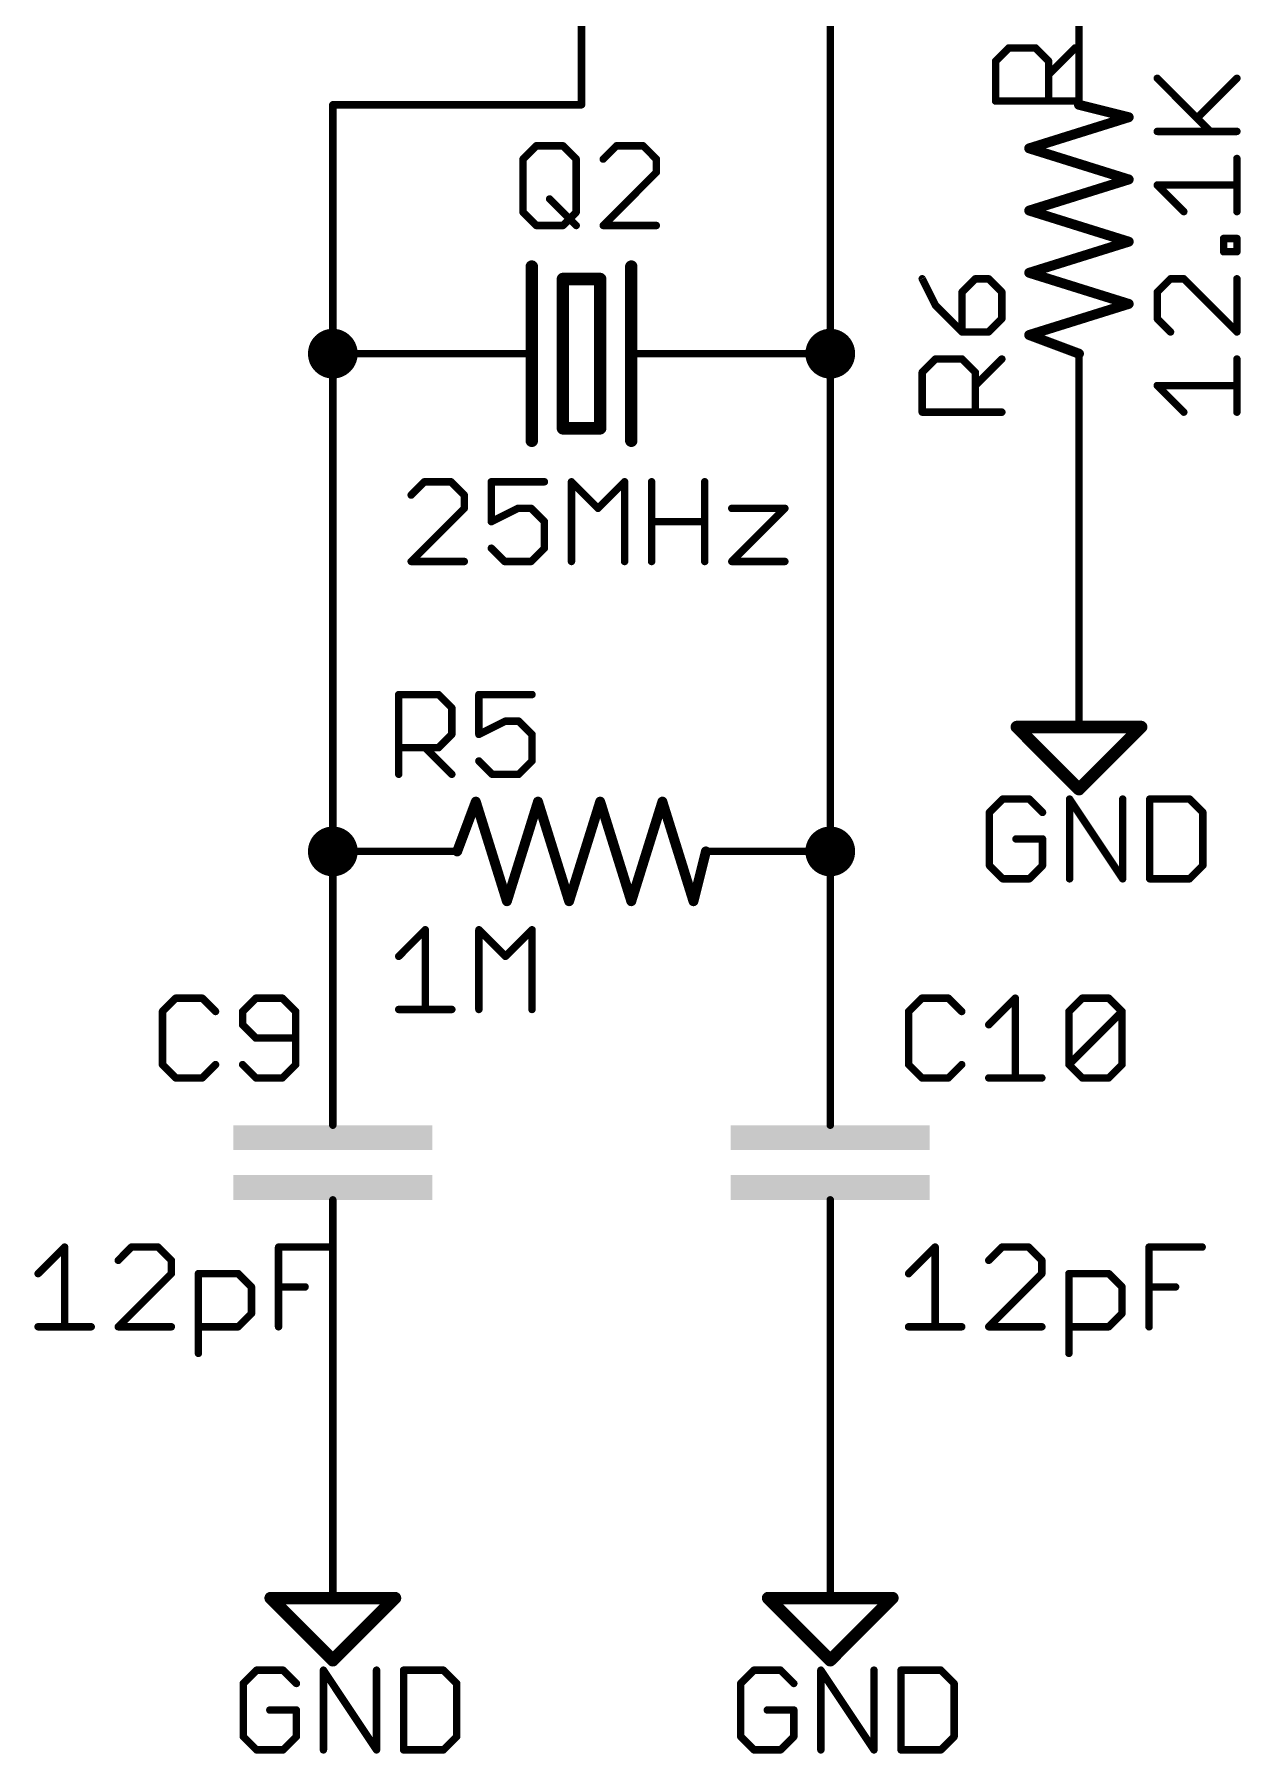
# Model space of a CAD drawing. Extents: x 0 to 388, y 0 to 261.
# Drawn here: x 100.58 to 125.22, y 131.44 to 166.54 of the extents above; entities that cross this region are included whole.
import ezdxf

# ---------------------------------------------------------------- set-up
doc = ezdxf.new("R2010")
doc.units = 0
for name, color, linetype in [('91', 94, 'CONTINUOUS'), ('94', 14, 'CONTINUOUS'), ('95', 251, 'CONTINUOUS'), ('96', 251, 'CONTINUOUS')]:
    doc.layers.add(name, color=color, linetype=linetype)

# ---------------------------------------------------------------- blocks, each defined once
blk = doc.blocks.new('RECT')
blk.add_solid([(-0.5, -0.5), (0.5, -0.5), (-0.5, 0.5), (0.5, 0.5)])

msp = doc.modelspace()

# ---------------------------------------------------------------- linework, layer by layer
at = {"layer": '91', "const_width": 0.1524}
for points in [[(111.76, 175.26), (111.76, 165.1)], [(116.84, 175.26), (116.84, 160.02)], [(111.76, 165.1), (106.68, 165.1)], [(106.68, 165.1), (106.68, 160.02)], [(106.68, 160.02), (109.22, 160.02)], [(106.68, 160.02), (106.68, 149.86)], [(116.84, 160.02), (114.3, 160.02)], [(116.84, 160.02), (116.84, 149.86)], [(121.92, 154.94), (121.92, 157.48)], [(106.68, 149.86), (106.68, 147.32)], [(116.84, 149.86), (116.84, 147.32)], [(106.68, 137.16), (106.68, 139.7)], [(116.84, 137.16), (116.84, 139.7)]]:
    msp.add_lwpolyline(points, dxfattribs=at)
at = {"layer": '91'}
for points, const_width in [([(106.68, 165.1381, 1), (106.68, 165.0619)], 0.0762), ([(106.7181, 165.1, 1), (106.6419, 165.1)], 0.0762), ([(111.7219, 165.1, 1), (111.7981, 165.1)], 0.0762), ([(111.76, 165.0619, 1), (111.76, 165.1381)], 0.0762), ([(106.68, 159.766, 1), (106.68, 160.274, 1), (106.68, 159.766)], 0.508), ([(116.84, 159.766, 1), (116.84, 160.274, 1), (116.84, 159.766)], 0.508), ([(106.68, 160.0581, 1), (106.68, 159.9819)], 0.0762), ([(106.7181, 160.02, 1), (106.6419, 160.02)], 0.0762), ([(106.6419, 160.02, 1), (106.7181, 160.02)], 0.0762), ([(109.22, 159.9819, 1), (109.22, 160.0581)], 0.0762), ([(114.3, 160.0581, 1), (114.3, 159.9819)], 0.0762), ([(116.8781, 160.02, 1), (116.8019, 160.02)], 0.0762), ([(116.8019, 160.02, 1), (116.8781, 160.02)], 0.0762), ([(116.84, 159.9819, 1), (116.84, 160.0581)], 0.0762), ([(121.9581, 157.48, 1), (121.8819, 157.48)], 0.0762), ([(121.8819, 154.94, 1), (121.9581, 154.94)], 0.0762), ([(106.68, 149.606, 1), (106.68, 150.114, 1), (106.68, 149.606)], 0.508), ([(116.84, 149.606, 1), (116.84, 150.114, 1), (116.84, 149.606)], 0.508), ([(106.7181, 149.86, 1), (106.6419, 149.86)], 0.0762), ([(106.6419, 149.86, 1), (106.7181, 149.86)], 0.0762), ([(116.8781, 149.86, 1), (116.8019, 149.86)], 0.0762), ([(116.8019, 149.86, 1), (116.8781, 149.86)], 0.0762), ([(106.6419, 147.32, 1), (106.7181, 147.32)], 0.0762), ([(116.8019, 147.32, 1), (116.8781, 147.32)], 0.0762), ([(106.7181, 139.7, 1), (106.6419, 139.7)], 0.0762), ([(116.8781, 139.7, 1), (116.8019, 139.7)], 0.0762), ([(106.6419, 137.16, 1), (106.7181, 137.16)], 0.0762), ([(116.8019, 137.16, 1), (116.8781, 137.16)], 0.0762)]:
    msp.add_lwpolyline(points, format="xyb", dxfattribs=dict(at, const_width=const_width))
at = {"layer": '94'}
for points, const_width in [([(121.92, 167.64), (121.92, 165.1)], 0.1524), ([(120.904, 164.211), (122.936, 164.846)], 0.2032), ([(122.936, 164.846), (121.92, 165.1)], 0.2032), ([(122.936, 163.576), (120.904, 164.211)], 0.2032), ([(120.904, 162.941), (122.936, 163.576)], 0.2032), ([(122.936, 162.306), (120.904, 162.941)], 0.2032), ([(120.904, 161.671), (122.936, 162.306)], 0.2032), ([(110.744, 161.798), (110.744, 158.242)], 0.254), ([(112.776, 161.798), (112.776, 158.242)], 0.254), ([(111.379, 161.544), (111.379, 158.496)], 0.254), ([(112.141, 161.544), (111.379, 161.544)], 0.254), ([(112.141, 158.496), (112.141, 161.544)], 0.254), ([(122.936, 161.036), (120.904, 161.671)], 0.2032), ([(120.904, 160.401), (122.936, 161.036)], 0.2032), ([(121.92, 160.02), (120.904, 160.401)], 0.2032), ([(109.22, 160.02), (110.744, 160.02)], 0.1524), ([(112.776, 160.02), (114.3, 160.02)], 0.1524), ([(121.92, 157.48), (121.92, 160.02)], 0.1524), ([(111.379, 158.496), (112.141, 158.496)], 0.254), ([(121.92, 154.94), (121.92, 152.4)], 0.1524), ([(120.65, 152.4), (123.19, 152.4)], 0.254), ([(121.92, 151.13), (120.65, 152.4)], 0.254), ([(123.19, 152.4), (121.92, 151.13)], 0.254), ([(109.22, 149.86), (109.601, 150.876)], 0.2032), ([(109.601, 150.876), (110.236, 148.844)], 0.2032), ([(110.236, 148.844), (110.871, 150.876)], 0.2032), ([(110.871, 150.876), (111.506, 148.844)], 0.2032), ([(111.506, 148.844), (112.141, 150.876)], 0.2032), ([(112.141, 150.876), (112.776, 148.844)], 0.2032), ([(112.776, 148.844), (113.411, 150.876)], 0.2032), ([(113.411, 150.876), (114.046, 148.844)], 0.2032), ([(106.68, 149.86), (109.22, 149.86)], 0.1524), ([(114.046, 148.844), (114.3, 149.86)], 0.2032), ([(116.84, 149.86), (114.3, 149.86)], 0.1524), ([(106.68, 147.32), (106.68, 144.78)], 0.1524), ([(116.84, 147.32), (116.84, 144.78)], 0.1524), ([(106.68, 144.272), (106.68, 144.78)], 0.1524), ([(116.84, 144.272), (116.84, 144.78)], 0.1524), ([(106.68, 142.24), (106.68, 142.748)], 0.1524), ([(116.84, 142.24), (116.84, 142.748)], 0.1524), ([(106.68, 139.7), (106.68, 142.24)], 0.1524), ([(116.84, 139.7), (116.84, 142.24)], 0.1524), ([(106.68, 137.16), (106.68, 134.62)], 0.1524), ([(116.84, 137.16), (116.84, 134.62)], 0.1524), ([(105.41, 134.62), (107.95, 134.62)], 0.254), ([(106.68, 133.35), (105.41, 134.62)], 0.254), ([(107.95, 134.62), (106.68, 133.35)], 0.254), ([(115.57, 134.62), (118.11, 134.62)], 0.254), ([(116.84, 133.35), (115.57, 134.62)], 0.254), ([(118.11, 134.62), (116.84, 133.35)], 0.254)]:
    msp.add_lwpolyline(points, dxfattribs=dict(at, const_width=const_width))
for points, const_width in [([(121.9323, 165.1493, 1), (121.9077, 165.0507)], 0.1016), ([(121.8819, 165.1, 1), (121.9581, 165.1)], 0.0762), ([(122.9512, 164.7975, 1), (122.9208, 164.8945)], 0.1016), ([(122.9237, 164.7967, 1), (122.9483, 164.8953)], 0.1016), ([(120.9192, 164.2595, 1), (120.8888, 164.1625)], 0.1016), ([(120.8888, 164.2595, 1), (120.9192, 164.1625)], 0.1016), ([(122.9512, 163.5275, 1), (122.9208, 163.6245)], 0.1016), ([(122.9208, 163.5275, 1), (122.9512, 163.6245)], 0.1016), ([(120.9192, 162.9895, 1), (120.8888, 162.8925)], 0.1016), ([(120.8888, 162.9895, 1), (120.9192, 162.8925)], 0.1016), ([(122.9512, 162.2575, 1), (122.9208, 162.3545)], 0.1016), ([(122.9208, 162.2575, 1), (122.9512, 162.3545)], 0.1016), ([(110.8075, 161.798, 1), (110.6805, 161.798)], 0.127), ([(112.8395, 161.798, 1), (112.7125, 161.798)], 0.127), ([(111.4425, 161.544, 1), (111.3155, 161.544)], 0.127), ([(111.379, 161.6075, 1), (111.379, 161.4805)], 0.127), ([(112.2045, 161.544, 1), (112.0775, 161.544)], 0.127), ([(112.141, 161.4805, 1), (112.141, 161.6075)], 0.127), ([(120.9192, 161.7195, 1), (120.8888, 161.6225)], 0.1016), ([(120.8888, 161.7195, 1), (120.9192, 161.6225)], 0.1016), ([(122.9512, 160.9875, 1), (122.9208, 161.0845)], 0.1016), ([(122.9208, 160.9875, 1), (122.9512, 161.0845)], 0.1016), ([(120.9218, 160.4486, 1), (120.8862, 160.3534)], 0.1016), ([(120.8888, 160.4495, 1), (120.9192, 160.3525)], 0.1016), ([(109.22, 160.0581, 1), (109.22, 159.9819)], 0.0762), ([(110.744, 159.9819, 1), (110.744, 160.0581)], 0.0762), ([(112.776, 160.0581, 1), (112.776, 159.9819)], 0.0762), ([(114.3, 159.9819, 1), (114.3, 160.0581)], 0.0762), ([(121.9581, 160.02, 1), (121.8819, 160.02)], 0.0762), ([(121.9022, 159.9724, 1), (121.9378, 160.0676)], 0.1016), ([(111.379, 158.5595, 1), (111.379, 158.4325)], 0.127), ([(112.141, 158.4325, 1), (112.141, 158.5595)], 0.127), ([(110.6805, 158.242, 1), (110.8075, 158.242)], 0.127), ([(111.3155, 158.496, 1), (111.4425, 158.496)], 0.127), ([(112.0775, 158.496, 1), (112.2045, 158.496)], 0.127), ([(112.7125, 158.242, 1), (112.8395, 158.242)], 0.127), ([(121.8819, 157.48, 1), (121.9581, 157.48)], 0.0762), ([(121.9581, 154.94, 1), (121.8819, 154.94)], 0.0762), ([(120.65, 152.4635, 1), (120.65, 152.3365)], 0.127), ([(120.6949, 152.4449, 1), (120.6051, 152.3551)], 0.127), ([(121.8819, 152.4, 1), (121.9581, 152.4)], 0.0762), ([(123.2349, 152.3551, 1), (123.1451, 152.4449)], 0.127), ([(123.19, 152.3365, 1), (123.19, 152.4635)], 0.127), ([(109.6495, 150.8912, 1), (109.5525, 150.8608)], 0.1016), ([(109.6486, 150.8582, 1), (109.5534, 150.8938)], 0.1016), ([(110.9195, 150.8912, 1), (110.8225, 150.8608)], 0.1016), ([(110.9195, 150.8608, 1), (110.8225, 150.8912)], 0.1016), ([(112.1895, 150.8912, 1), (112.0925, 150.8608)], 0.1016), ([(112.1895, 150.8608, 1), (112.0925, 150.8912)], 0.1016), ([(113.4595, 150.8912, 1), (113.3625, 150.8608)], 0.1016), ([(113.4595, 150.8608, 1), (113.3625, 150.8912)], 0.1016), ([(121.8751, 151.1749, 1), (121.9649, 151.0851)], 0.127), ([(121.8751, 151.0851, 1), (121.9649, 151.1749)], 0.127), ([(106.68, 149.8981, 1), (106.68, 149.8219)], 0.0762), ([(109.1724, 149.8778, 1), (109.2676, 149.8422)], 0.1016), ([(109.22, 149.8219, 1), (109.22, 149.8981)], 0.0762), ([(114.3493, 149.8477, 1), (114.2507, 149.8723)], 0.1016), ([(114.3, 149.8981, 1), (114.3, 149.8219)], 0.0762), ([(116.84, 149.8219, 1), (116.84, 149.8981)], 0.0762), ([(110.1875, 148.8592, 1), (110.2845, 148.8288)], 0.1016), ([(110.1875, 148.8288, 1), (110.2845, 148.8592)], 0.1016), ([(111.4575, 148.8592, 1), (111.5545, 148.8288)], 0.1016), ([(111.4575, 148.8288, 1), (111.5545, 148.8592)], 0.1016), ([(112.7275, 148.8592, 1), (112.8245, 148.8288)], 0.1016), ([(112.7275, 148.8288, 1), (112.8245, 148.8592)], 0.1016), ([(113.9967, 148.8563, 1), (114.0953, 148.8317)], 0.1016), ([(113.9975, 148.8288, 1), (114.0945, 148.8592)], 0.1016), ([(106.7181, 147.32, 1), (106.6419, 147.32)], 0.0762), ([(116.8781, 147.32, 1), (116.8019, 147.32)], 0.0762), ([(106.7181, 144.78, 1), (106.6419, 144.78)], 0.0762), ([(106.6419, 144.78, 1), (106.7181, 144.78)], 0.0762), ([(116.8781, 144.78, 1), (116.8019, 144.78)], 0.0762), ([(116.8019, 144.78, 1), (116.8781, 144.78)], 0.0762), ([(106.6419, 144.272, 1), (106.7181, 144.272)], 0.0762), ([(116.8019, 144.272, 1), (116.8781, 144.272)], 0.0762), ([(106.7181, 142.748, 1), (106.6419, 142.748)], 0.0762), ([(116.8781, 142.748, 1), (116.8019, 142.748)], 0.0762), ([(106.7181, 142.24, 1), (106.6419, 142.24)], 0.0762), ([(106.6419, 142.24, 1), (106.7181, 142.24)], 0.0762), ([(116.8781, 142.24, 1), (116.8019, 142.24)], 0.0762), ([(116.8019, 142.24, 1), (116.8781, 142.24)], 0.0762), ([(106.6419, 139.7, 1), (106.7181, 139.7)], 0.0762), ([(116.8019, 139.7, 1), (116.8781, 139.7)], 0.0762), ([(106.7181, 137.16, 1), (106.6419, 137.16)], 0.0762), ([(116.8781, 137.16, 1), (116.8019, 137.16)], 0.0762), ([(105.41, 134.6835, 1), (105.41, 134.5565)], 0.127), ([(105.4549, 134.6649, 1), (105.3651, 134.5751)], 0.127), ([(106.6419, 134.62, 1), (106.7181, 134.62)], 0.0762), ([(107.9949, 134.5751, 1), (107.9051, 134.6649)], 0.127), ([(107.95, 134.5565, 1), (107.95, 134.6835)], 0.127), ([(115.57, 134.6835, 1), (115.57, 134.5565)], 0.127), ([(115.6149, 134.6649, 1), (115.5251, 134.5751)], 0.127), ([(116.8019, 134.62, 1), (116.8781, 134.62)], 0.0762), ([(118.1549, 134.5751, 1), (118.0651, 134.6649)], 0.127), ([(118.11, 134.5565, 1), (118.11, 134.6835)], 0.127), ([(106.6351, 133.3949, 1), (106.7249, 133.3051)], 0.127), ([(106.6351, 133.3051, 1), (106.7249, 133.3949)], 0.127), ([(116.7951, 133.3949, 1), (116.8849, 133.3051)], 0.127), ([(116.7951, 133.3051, 1), (116.8849, 133.3949)], 0.127)]:
    msp.add_lwpolyline(points, format="xyb", dxfattribs=dict(at, const_width=const_width))
at = {"layer": '95', "const_width": 0.1524}
for points in [[(120.2168, 165.9897), (120.488, 166.2609)], [(120.488, 166.2609), (121.0303, 166.2609)], [(121.0303, 166.2609), (121.3015, 165.9897)], [(121.3015, 165.7185), (121.8438, 166.2609)], [(120.2168, 165.1762), (120.2168, 165.9897)], [(121.3015, 165.9897), (121.3015, 165.1762)], [(121.8438, 165.1762), (120.2168, 165.1762)], [(110.5662, 163.992), (110.8374, 164.2632)], [(110.8374, 164.2632), (111.3797, 164.2632)], [(111.3797, 164.2632), (111.6509, 163.992)], [(112.4745, 164.2632), (112.2034, 163.992)], [(113.0169, 164.2632), (112.4745, 164.2632)], [(113.288, 163.992), (113.0169, 164.2632)], [(110.5662, 162.9074), (110.5662, 163.992)], [(111.6509, 163.992), (111.6509, 162.9074)], [(113.288, 163.7209), (113.288, 163.992)], [(112.2034, 162.6362), (113.288, 163.7209)], [(111.1085, 163.1785), (111.6509, 162.6362)], [(110.8374, 162.6362), (110.5662, 162.9074)], [(111.6509, 162.9074), (111.3797, 162.6362)], [(111.3797, 162.6362), (110.8374, 162.6362)], [(113.288, 162.6362), (112.2034, 162.6362)], [(118.7182, 161.548), (118.9894, 161.0057)], [(119.8029, 161.548), (119.5317, 161.2768)], [(120.074, 161.548), (119.8029, 161.548)], [(120.3452, 161.2768), (120.074, 161.548)], [(118.9894, 161.0057), (119.5317, 160.4634)], [(119.5317, 161.2768), (119.5317, 160.4634)], [(120.3452, 160.7345), (120.3452, 161.2768)], [(120.074, 160.4634), (120.3452, 160.7345)], [(119.5317, 160.4634), (120.074, 160.4634)], [(118.7182, 159.6397), (118.9894, 159.9109)], [(118.7182, 158.8262), (118.7182, 159.6397)], [(118.9894, 159.9109), (119.5317, 159.9109)], [(119.5317, 159.9109), (119.8029, 159.6397)], [(119.8029, 159.3685), (120.3452, 159.9109)], [(119.8029, 159.6397), (119.8029, 158.8262)], [(120.3452, 158.8262), (118.7182, 158.8262)], [(108.0262, 151.4348), (108.0262, 153.0618)], [(108.0262, 153.0618), (108.8397, 153.0618)], [(108.8397, 153.0618), (109.1109, 152.7906)], [(110.748, 153.0618), (109.6634, 153.0618)], [(109.6634, 153.0618), (109.6634, 152.2483)], [(109.1109, 152.7906), (109.1109, 152.2483)], [(109.1109, 152.2483), (108.8397, 151.9771)], [(109.6634, 152.2483), (110.2057, 152.5195)], [(110.2057, 152.5195), (110.4768, 152.5195)], [(110.4768, 152.5195), (110.748, 152.2483)], [(110.748, 152.2483), (110.748, 151.706)], [(108.8397, 151.9771), (108.0262, 151.9771)], [(108.5685, 151.9771), (109.1109, 151.4348)], [(109.9345, 151.4348), (109.6634, 151.706)], [(110.748, 151.706), (110.4768, 151.4348)], [(110.4768, 151.4348), (109.9345, 151.4348)], [(103.4714, 146.8642), (103.2002, 146.593)], [(104.0137, 146.8642), (103.4714, 146.8642)], [(104.2849, 146.593), (104.0137, 146.8642)], [(105.1085, 146.8642), (104.8374, 146.593)], [(105.6509, 146.8642), (105.1085, 146.8642)], [(105.922, 146.593), (105.6509, 146.8642)], [(118.7114, 146.8642), (118.4402, 146.593)], [(119.2537, 146.8642), (118.7114, 146.8642)], [(119.5249, 146.593), (119.2537, 146.8642)], [(120.0774, 146.3219), (120.6197, 146.8642)], [(120.6197, 146.8642), (120.6197, 145.2372)], [(121.7145, 146.593), (121.9857, 146.8642)], [(121.9857, 146.8642), (122.528, 146.8642)], [(122.528, 146.8642), (122.7992, 146.593)], [(103.2002, 146.593), (103.2002, 145.5084)], [(104.8374, 146.593), (104.8374, 146.3219)], [(104.8374, 146.3219), (105.1085, 146.0507)], [(105.922, 145.5084), (105.922, 146.593)], [(118.4402, 146.593), (118.4402, 145.5084)], [(121.7145, 145.5084), (121.7145, 146.593)], [(121.7145, 145.5084), (122.7992, 146.593)], [(122.7992, 146.593), (122.7992, 145.5084)], [(105.1085, 146.0507), (105.922, 146.0507)], [(103.2002, 145.5084), (103.4714, 145.2372)], [(103.4714, 145.2372), (104.0137, 145.2372)], [(104.0137, 145.2372), (104.2849, 145.5084)], [(104.8374, 145.5084), (105.1085, 145.2372)], [(105.1085, 145.2372), (105.6509, 145.2372)], [(105.6509, 145.2372), (105.922, 145.5084)], [(118.4402, 145.5084), (118.7114, 145.2372)], [(118.7114, 145.2372), (119.2537, 145.2372)], [(119.2537, 145.2372), (119.5249, 145.5084)], [(120.0774, 145.2372), (121.162, 145.2372)], [(121.9857, 145.2372), (121.7145, 145.5084)], [(122.528, 145.2372), (121.9857, 145.2372)], [(122.7992, 145.5084), (122.528, 145.2372)]]:
    msp.add_lwpolyline(points, dxfattribs=at)
at = {"layer": '95', "const_width": 0.0762}
for points in [[(120.488, 166.299, 1), (120.488, 166.2228)], [(120.5149, 166.2339, 1), (120.461, 166.2878)], [(121.0572, 166.2878, 1), (121.0034, 166.2339)], [(121.0303, 166.2228, 1), (121.0303, 166.299)], [(121.8707, 166.2339, 1), (121.8169, 166.2878)], [(120.2549, 165.9897, 1), (120.1787, 165.9897)], [(120.1899, 166.0166, 1), (120.2438, 165.9628)], [(121.3396, 165.9897, 1), (121.2634, 165.9897)], [(121.2745, 165.9628, 1), (121.3284, 166.0166)], [(121.2745, 165.7455, 1), (121.3284, 165.6916)], [(120.2168, 165.2143, 1), (120.2168, 165.1381)], [(120.1787, 165.1762, 1), (120.2549, 165.1762)], [(121.2634, 165.1762, 1), (121.3396, 165.1762)], [(121.8438, 165.1381, 1), (121.8438, 165.2143)], [(110.8374, 164.3013, 1), (110.8374, 164.2251)], [(110.8643, 164.2362, 1), (110.8104, 164.2901)], [(111.4066, 164.2901, 1), (111.3528, 164.2362)], [(111.3797, 164.2251, 1), (111.3797, 164.3013)], [(112.4745, 164.3013, 1), (112.4745, 164.2251)], [(112.5015, 164.2362, 1), (112.4476, 164.2901)], [(113.0438, 164.2901, 1), (112.9899, 164.2362)], [(113.0169, 164.2251, 1), (113.0169, 164.3013)], [(110.6043, 163.992, 1), (110.5281, 163.992)], [(110.5393, 164.019, 1), (110.5931, 163.9651)], [(111.689, 163.992, 1), (111.6128, 163.992)], [(111.6239, 163.9651, 1), (111.6778, 164.019)], [(112.1764, 164.019, 1), (112.2303, 163.9651)], [(113.3261, 163.992, 1), (113.2499, 163.992)], [(113.2611, 163.9651, 1), (113.315, 164.019)], [(113.2499, 163.7209, 1), (113.3261, 163.7209)], [(113.315, 163.6939, 1), (113.2611, 163.7478)], [(111.1355, 163.2055, 1), (111.0816, 163.1516)], [(110.5931, 162.9343, 1), (110.5393, 162.8804)], [(110.5281, 162.9074, 1), (110.6043, 162.9074)], [(111.6128, 162.9074, 1), (111.689, 162.9074)], [(111.6778, 162.8804, 1), (111.6239, 162.9343)], [(110.8374, 162.6743, 1), (110.8374, 162.5981)], [(110.8104, 162.6093, 1), (110.8643, 162.6631)], [(111.3528, 162.6631, 1), (111.4066, 162.6093)], [(111.3797, 162.5981, 1), (111.3797, 162.6743)], [(111.6239, 162.6093, 1), (111.6778, 162.6631)], [(112.2034, 162.6743, 1), (112.2034, 162.5981)], [(112.1764, 162.6631, 1), (112.2303, 162.6093)], [(113.288, 162.5981, 1), (113.288, 162.6743)], [(118.7523, 161.5651, 1), (118.6841, 161.531)], [(119.8029, 161.5861, 1), (119.8029, 161.5099)], [(119.8298, 161.5211, 1), (119.7759, 161.575)], [(120.101, 161.575, 1), (120.0471, 161.5211)], [(120.074, 161.5099, 1), (120.074, 161.5861)], [(119.0163, 161.0326, 1), (118.9624, 160.9787)], [(119.5698, 161.2768, 1), (119.4936, 161.2768)], [(119.5048, 161.3038, 1), (119.5586, 161.2499)], [(120.3833, 161.2768, 1), (120.3071, 161.2768)], [(120.3183, 161.2499, 1), (120.3721, 161.3038)], [(118.9553, 160.9886, 1), (119.0235, 161.0227)], [(120.3071, 160.7345, 1), (120.3833, 160.7345)], [(120.3721, 160.7076, 1), (120.3183, 160.7615)], [(119.5317, 160.5015, 1), (119.5317, 160.4253)], [(119.4936, 160.4634, 1), (119.5698, 160.4634)], [(119.5048, 160.4364, 1), (119.5586, 160.4903)], [(120.0471, 160.4903, 1), (120.101, 160.4364)], [(120.074, 160.4253, 1), (120.074, 160.5015)], [(118.7563, 159.6397, 1), (118.6801, 159.6397)], [(118.6913, 159.6666, 1), (118.7452, 159.6128)], [(118.9894, 159.949, 1), (118.9894, 159.8728)], [(119.0163, 159.8839, 1), (118.9624, 159.9378)], [(119.5586, 159.9378, 1), (119.5048, 159.8839)], [(119.5317, 159.8728, 1), (119.5317, 159.949)], [(119.841, 159.6397, 1), (119.7648, 159.6397)], [(119.7759, 159.6128, 1), (119.8298, 159.6666)], [(120.3721, 159.8839, 1), (120.3183, 159.9378)], [(119.7759, 159.3955, 1), (119.8298, 159.3416)], [(118.7182, 158.8643, 1), (118.7182, 158.7881)], [(118.6801, 158.8262, 1), (118.7563, 158.8262)], [(119.7648, 158.8262, 1), (119.841, 158.8262)], [(120.3452, 158.7881, 1), (120.3452, 158.8643)], [(108.0643, 153.0618, 1), (107.9881, 153.0618)], [(108.0262, 153.0999, 1), (108.0262, 153.0237)], [(108.8666, 153.0887, 1), (108.8128, 153.0348)], [(108.8397, 153.0237, 1), (108.8397, 153.0999)], [(109.6634, 153.0999, 1), (109.6634, 153.0237)], [(109.7015, 153.0618, 1), (109.6253, 153.0618)], [(110.748, 153.0237, 1), (110.748, 153.0999)], [(109.149, 152.7906, 1), (109.0728, 152.7906)], [(109.0839, 152.7637, 1), (109.1378, 152.8176)], [(109.1378, 152.2214, 1), (109.0839, 152.2752)], [(109.6463, 152.2824, 1), (109.6804, 152.2142)], [(110.2057, 152.5576, 1), (110.2057, 152.4814)], [(110.2227, 152.4854, 1), (110.1886, 152.5535)], [(110.5038, 152.5464, 1), (110.4499, 152.4925)], [(110.4768, 152.4814, 1), (110.4768, 152.5576)], [(110.7861, 152.2483, 1), (110.7099, 152.2483)], [(110.7211, 152.2214, 1), (110.775, 152.2752)], [(108.0262, 152.0152, 1), (108.0262, 151.939)], [(108.5955, 152.0041, 1), (108.5416, 151.9502)], [(108.8128, 152.0041, 1), (108.8666, 151.9502)], [(108.8397, 151.939, 1), (108.8397, 152.0152)], [(109.0728, 152.2483, 1), (109.149, 152.2483)], [(109.6253, 152.2483, 1), (109.7015, 152.2483)], [(109.6903, 151.7329, 1), (109.6364, 151.679)], [(110.7099, 151.706, 1), (110.7861, 151.706)], [(110.775, 151.679, 1), (110.7211, 151.7329)], [(107.9881, 151.4348, 1), (108.0643, 151.4348)], [(109.0839, 151.4079, 1), (109.1378, 151.4617)], [(109.9345, 151.4729, 1), (109.9345, 151.3967)], [(109.9076, 151.4079, 1), (109.9615, 151.4617)], [(110.4499, 151.4617, 1), (110.5038, 151.4079)], [(110.4768, 151.3967, 1), (110.4768, 151.4729)], [(103.4714, 146.9023, 1), (103.4714, 146.8261)], [(103.4983, 146.8372, 1), (103.4444, 146.8911)], [(104.0406, 146.8911, 1), (103.9868, 146.8372)], [(104.0137, 146.8261, 1), (104.0137, 146.9023)], [(105.1085, 146.9023, 1), (105.1085, 146.8261)], [(105.1355, 146.8372, 1), (105.0816, 146.8911)], [(105.6778, 146.8911, 1), (105.6239, 146.8372)], [(105.6509, 146.8261, 1), (105.6509, 146.9023)], [(118.7114, 146.9023, 1), (118.7114, 146.8261)], [(118.7383, 146.8372, 1), (118.6844, 146.8911)], [(119.2806, 146.8911, 1), (119.2268, 146.8372)], [(119.2537, 146.8261, 1), (119.2537, 146.9023)], [(120.6578, 146.8642, 1), (120.5816, 146.8642)], [(120.6466, 146.8372, 1), (120.5927, 146.8911)], [(121.9857, 146.9023, 1), (121.9857, 146.8261)], [(122.0126, 146.8372, 1), (121.9587, 146.8911)], [(122.5549, 146.8911, 1), (122.5011, 146.8372)], [(122.528, 146.8261, 1), (122.528, 146.9023)], [(103.2383, 146.593, 1), (103.1621, 146.593)], [(103.1733, 146.62, 1), (103.2271, 146.5661)], [(104.2579, 146.5661, 1), (104.3118, 146.62)], [(104.8104, 146.62, 1), (104.8643, 146.5661)], [(104.8643, 146.3488, 1), (104.8104, 146.2949)], [(104.8755, 146.593, 1), (104.7993, 146.593)], [(104.7993, 146.3219, 1), (104.8755, 146.3219)], [(105.9601, 146.593, 1), (105.8839, 146.593)], [(105.8951, 146.5661, 1), (105.949, 146.62)], [(118.4783, 146.593, 1), (118.4021, 146.593)], [(118.4133, 146.62, 1), (118.4671, 146.5661)], [(119.4979, 146.5661, 1), (119.5518, 146.62)], [(120.0504, 146.3488, 1), (120.1043, 146.2949)], [(121.7526, 146.593, 1), (121.6764, 146.593)], [(121.6876, 146.62, 1), (121.7415, 146.5661)], [(122.8373, 146.593, 1), (122.7611, 146.593)], [(122.8261, 146.5661, 1), (122.7722, 146.62)], [(122.7722, 146.5661, 1), (122.8261, 146.62)], [(105.1085, 146.0888, 1), (105.1085, 146.0126)], [(105.0816, 146.0238, 1), (105.1355, 146.0776)], [(105.922, 146.0126, 1), (105.922, 146.0888)], [(103.2271, 145.5353, 1), (103.1733, 145.4814)], [(103.1621, 145.5084, 1), (103.2383, 145.5084)], [(103.4714, 145.2753, 1), (103.4714, 145.1991)], [(103.4444, 145.2103, 1), (103.4983, 145.2641)], [(103.9868, 145.2641, 1), (104.0406, 145.2103)], [(104.0137, 145.1991, 1), (104.0137, 145.2753)], [(104.3118, 145.4814, 1), (104.2579, 145.5353)], [(104.8643, 145.5353, 1), (104.8104, 145.4814)], [(105.1085, 145.2753, 1), (105.1085, 145.1991)], [(105.0816, 145.2103, 1), (105.1355, 145.2641)], [(105.6239, 145.2641, 1), (105.6778, 145.2103)], [(105.6509, 145.1991, 1), (105.6509, 145.2753)], [(105.8839, 145.5084, 1), (105.9601, 145.5084)], [(105.949, 145.4814, 1), (105.8951, 145.5353)], [(118.4671, 145.5353, 1), (118.4133, 145.4814)], [(118.4021, 145.5084, 1), (118.4783, 145.5084)], [(118.7114, 145.2753, 1), (118.7114, 145.1991)], [(118.6844, 145.2103, 1), (118.7383, 145.2641)], [(119.2268, 145.2641, 1), (119.2806, 145.2103)], [(119.2537, 145.1991, 1), (119.2537, 145.2753)], [(119.5518, 145.4814, 1), (119.4979, 145.5353)], [(120.0774, 145.2753, 1), (120.0774, 145.1991)], [(121.162, 145.1991, 1), (121.162, 145.2753)], [(121.7415, 145.5353, 1), (121.6876, 145.4814)], [(121.6876, 145.5353, 1), (121.7415, 145.4814)], [(121.6764, 145.5084, 1), (121.7526, 145.5084)], [(121.9857, 145.2753, 1), (121.9857, 145.1991)], [(121.9587, 145.2103, 1), (122.0126, 145.2641)], [(122.5011, 145.2641, 1), (122.5549, 145.2103)], [(122.528, 145.1991, 1), (122.528, 145.2753)], [(122.7611, 145.5084, 1), (122.8373, 145.5084)], [(122.8261, 145.4814, 1), (122.7722, 145.5353)], [(120.5816, 145.2372, 1), (120.6578, 145.2372)]]:
    msp.add_lwpolyline(points, format="xyb", dxfattribs=at)
at = {"layer": '96', "const_width": 0.1524}
for points in [[(124.6035, 164.5562), (123.5188, 165.6409)], [(124.3323, 164.8274), (125.1458, 165.6409)], [(123.5188, 164.5562), (125.1458, 164.5562)], [(125.1458, 162.9191), (125.1458, 164.0037)], [(124.0611, 162.9191), (123.5188, 163.4614)], [(123.5188, 163.4614), (125.1458, 163.4614)], [(124.8746, 162.1005), (124.8746, 162.3717)], [(124.8746, 162.3717), (125.1458, 162.3717)], [(125.1458, 162.1005), (124.8746, 162.1005)], [(125.1458, 162.3717), (125.1458, 162.1005)], [(123.79, 161.548), (123.5188, 161.2768)], [(124.0611, 161.548), (123.79, 161.548)], [(125.1458, 160.4634), (124.0611, 161.548)], [(125.1458, 161.548), (125.1458, 160.4634)], [(123.5188, 161.2768), (123.5188, 160.7345)], [(123.5188, 160.7345), (123.79, 160.4634)], [(125.1458, 158.8262), (125.1458, 159.9109)], [(124.0611, 158.8262), (123.5188, 159.3685)], [(123.5188, 159.3685), (125.1458, 159.3685)], [(108.5514, 157.4052), (108.2802, 157.134)], [(109.0937, 157.4052), (108.5514, 157.4052)], [(109.3649, 157.134), (109.0937, 157.4052)], [(111.002, 157.4052), (109.9174, 157.4052)], [(109.9174, 157.4052), (109.9174, 156.5917)], [(111.5545, 155.7782), (111.5545, 157.4052)], [(111.5545, 157.4052), (112.0968, 156.8629)], [(112.0968, 156.8629), (112.6392, 157.4052)], [(112.6392, 157.4052), (112.6392, 155.7782)], [(113.1917, 155.7782), (113.1917, 157.4052)], [(114.2763, 157.4052), (114.2763, 155.7782)], [(108.2802, 155.7782), (109.3649, 156.8629)], [(109.3649, 156.8629), (109.3649, 157.134)], [(109.9174, 156.5917), (110.4597, 156.8629)], [(110.4597, 156.8629), (110.7309, 156.8629)], [(110.7309, 156.8629), (111.002, 156.5917)], [(114.8288, 156.8629), (115.9135, 156.8629)], [(115.9135, 156.8629), (114.8288, 155.7782)], [(111.002, 156.5917), (111.002, 156.0494)], [(113.1917, 156.5917), (114.2763, 156.5917)], [(109.3649, 155.7782), (108.2802, 155.7782)], [(110.1885, 155.7782), (109.9174, 156.0494)], [(110.7309, 155.7782), (110.1885, 155.7782)], [(111.002, 156.0494), (110.7309, 155.7782)], [(114.8288, 155.7782), (115.9135, 155.7782)], [(120.3624, 150.9282), (120.0912, 150.657)], [(120.9047, 150.9282), (120.3624, 150.9282)], [(121.1759, 150.657), (120.9047, 150.9282)], [(121.7284, 149.3012), (121.7284, 150.9282)], [(121.7284, 150.9282), (122.813, 149.3012)], [(122.813, 149.3012), (122.813, 150.9282)], [(123.3655, 150.9282), (123.3655, 149.3012)], [(124.179, 150.9282), (123.3655, 150.9282)], [(124.4502, 150.657), (124.179, 150.9282)], [(120.0912, 150.657), (120.0912, 149.5724)], [(124.4502, 149.5724), (124.4502, 150.657)], [(121.1759, 150.1147), (120.6335, 150.1147)], [(121.1759, 149.5724), (121.1759, 150.1147)], [(120.0912, 149.5724), (120.3624, 149.3012)], [(120.9047, 149.3012), (121.1759, 149.5724)], [(124.179, 149.3012), (124.4502, 149.5724)], [(120.3624, 149.3012), (120.9047, 149.3012)], [(123.3655, 149.3012), (124.179, 149.3012)], [(108.0262, 147.7189), (108.5685, 148.2612)], [(108.5685, 148.2612), (108.5685, 146.6342)], [(109.6634, 146.6342), (109.6634, 148.2612)], [(109.6634, 148.2612), (110.2057, 147.7189)], [(110.2057, 147.7189), (110.748, 148.2612)], [(110.748, 148.2612), (110.748, 146.6342)], [(108.0262, 146.6342), (109.1109, 146.6342)], [(100.6602, 141.2419), (101.2025, 141.7842)], [(101.2025, 141.7842), (101.2025, 140.1572)], [(102.5685, 141.7842), (102.2974, 141.513)], [(103.1108, 141.7842), (102.5685, 141.7842)], [(103.382, 141.513), (103.1108, 141.7842)], [(105.5717, 140.1572), (105.5717, 141.7842)], [(105.5717, 141.7842), (106.6563, 141.7842)], [(118.4402, 141.2419), (118.9825, 141.7842)], [(118.9825, 141.7842), (118.9825, 140.1572)], [(120.3485, 141.7842), (120.0774, 141.513)], [(120.8909, 141.7842), (120.3485, 141.7842)], [(121.162, 141.513), (120.8909, 141.7842)], [(123.3517, 140.1572), (123.3517, 141.7842)], [(123.3517, 141.7842), (124.4363, 141.7842)], [(103.382, 141.2419), (103.382, 141.513)], [(121.162, 141.2419), (121.162, 141.513)], [(102.2974, 140.1572), (103.382, 141.2419)], [(103.9345, 139.6149), (103.9345, 141.2419)], [(103.9345, 141.2419), (104.748, 141.2419)], [(104.748, 141.2419), (105.0192, 140.9707)], [(120.0774, 140.1572), (121.162, 141.2419)], [(121.7145, 139.6149), (121.7145, 141.2419)], [(121.7145, 141.2419), (122.528, 141.2419)], [(122.528, 141.2419), (122.7992, 140.9707)], [(105.0192, 140.9707), (105.0192, 140.4284)], [(105.5717, 140.9707), (106.114, 140.9707)], [(122.7992, 140.9707), (122.7992, 140.4284)], [(123.3517, 140.9707), (123.894, 140.9707)], [(105.0192, 140.4284), (104.748, 140.1572)], [(122.7992, 140.4284), (122.528, 140.1572)], [(100.6602, 140.1572), (101.7449, 140.1572)], [(103.382, 140.1572), (102.2974, 140.1572)], [(104.748, 140.1572), (103.9345, 140.1572)], [(118.4402, 140.1572), (119.5249, 140.1572)], [(121.162, 140.1572), (120.0774, 140.1572)], [(122.528, 140.1572), (121.7145, 140.1572)], [(105.1224, 133.1482), (104.8512, 132.877)], [(105.6647, 133.1482), (105.1224, 133.1482)], [(105.9359, 132.877), (105.6647, 133.1482)], [(106.4884, 131.5212), (106.4884, 133.1482)], [(106.4884, 133.1482), (107.573, 131.5212)], [(107.573, 131.5212), (107.573, 133.1482)], [(108.1255, 133.1482), (108.1255, 131.5212)], [(108.939, 133.1482), (108.1255, 133.1482)], [(109.2102, 132.877), (108.939, 133.1482)], [(115.2824, 133.1482), (115.0112, 132.877)], [(115.8247, 133.1482), (115.2824, 133.1482)], [(116.0959, 132.877), (115.8247, 133.1482)], [(116.6484, 131.5212), (116.6484, 133.1482)], [(116.6484, 133.1482), (117.733, 131.5212)], [(117.733, 131.5212), (117.733, 133.1482)], [(118.2855, 133.1482), (118.2855, 131.5212)], [(119.099, 133.1482), (118.2855, 133.1482)], [(119.3702, 132.877), (119.099, 133.1482)], [(104.8512, 132.877), (104.8512, 131.7924)], [(109.2102, 131.7924), (109.2102, 132.877)], [(115.0112, 132.877), (115.0112, 131.7924)], [(119.3702, 131.7924), (119.3702, 132.877)], [(105.9359, 132.3347), (105.3935, 132.3347)], [(105.9359, 131.7924), (105.9359, 132.3347)], [(116.0959, 132.3347), (115.5535, 132.3347)], [(116.0959, 131.7924), (116.0959, 132.3347)], [(104.8512, 131.7924), (105.1224, 131.5212)], [(105.1224, 131.5212), (105.6647, 131.5212)], [(105.6647, 131.5212), (105.9359, 131.7924)], [(108.1255, 131.5212), (108.939, 131.5212)], [(108.939, 131.5212), (109.2102, 131.7924)], [(115.0112, 131.7924), (115.2824, 131.5212)], [(115.2824, 131.5212), (115.8247, 131.5212)], [(115.8247, 131.5212), (116.0959, 131.7924)], [(118.2855, 131.5212), (119.099, 131.5212)], [(119.099, 131.5212), (119.3702, 131.7924)]]:
    msp.add_lwpolyline(points, dxfattribs=at)
at = {"layer": '96', "const_width": 0.0762}
for points in [[(123.5458, 165.6678, 1), (123.4919, 165.614)], [(125.1727, 165.614, 1), (125.1189, 165.6678)], [(123.5188, 164.5943, 1), (123.5188, 164.5181)], [(124.3054, 164.8544, 1), (124.3592, 164.8005)], [(124.5765, 164.5293, 1), (124.6304, 164.5832)], [(125.1458, 164.5181, 1), (125.1458, 164.5943)], [(125.1839, 164.0037, 1), (125.1077, 164.0037)], [(123.5458, 163.4884, 1), (123.4919, 163.4345)], [(123.5188, 163.4995, 1), (123.5188, 163.4233)], [(125.1458, 163.4233, 1), (125.1458, 163.4995)], [(124.0342, 162.8921, 1), (124.0881, 162.946)], [(125.1077, 162.9191, 1), (125.1839, 162.9191)], [(124.9127, 162.3717, 1), (124.8365, 162.3717)], [(124.8746, 162.4098, 1), (124.8746, 162.3336)], [(124.8746, 162.1386, 1), (124.8746, 162.0624)], [(124.8365, 162.1005, 1), (124.9127, 162.1005)], [(125.1839, 162.3717, 1), (125.1077, 162.3717)], [(125.1077, 162.1005, 1), (125.1839, 162.1005)], [(125.1458, 162.3336, 1), (125.1458, 162.4098)], [(125.1458, 162.0624, 1), (125.1458, 162.1386)], [(123.79, 161.5861, 1), (123.79, 161.5099)], [(123.8169, 161.5211, 1), (123.763, 161.575)], [(124.0881, 161.575, 1), (124.0342, 161.5211)], [(124.0611, 161.5099, 1), (124.0611, 161.5861)], [(125.1839, 161.548, 1), (125.1077, 161.548)], [(123.5569, 161.2768, 1), (123.4807, 161.2768)], [(123.4919, 161.3038, 1), (123.5458, 161.2499)], [(123.5458, 160.7615, 1), (123.4919, 160.7076)], [(123.4807, 160.7345, 1), (123.5569, 160.7345)], [(123.763, 160.4364, 1), (123.8169, 160.4903)], [(125.1077, 160.4634, 1), (125.1839, 160.4634)], [(125.1189, 160.4364, 1), (125.1727, 160.4903)], [(125.1839, 159.9109, 1), (125.1077, 159.9109)], [(123.5458, 159.3955, 1), (123.4919, 159.3416)], [(123.5188, 159.4066, 1), (123.5188, 159.3304)], [(125.1458, 159.3304, 1), (125.1458, 159.4066)], [(124.0342, 158.7993, 1), (124.0881, 158.8531)], [(125.1077, 158.8262, 1), (125.1839, 158.8262)], [(108.5514, 157.4433, 1), (108.5514, 157.3671)], [(108.5783, 157.3782, 1), (108.5244, 157.4321)], [(109.1206, 157.4321, 1), (109.0668, 157.3782)], [(109.0937, 157.3671, 1), (109.0937, 157.4433)], [(109.9174, 157.4433, 1), (109.9174, 157.3671)], [(109.9555, 157.4052, 1), (109.8793, 157.4052)], [(111.002, 157.3671, 1), (111.002, 157.4433)], [(111.5926, 157.4052, 1), (111.5164, 157.4052)], [(111.5815, 157.4321, 1), (111.5276, 157.3782)], [(112.6773, 157.4052, 1), (112.6011, 157.4052)], [(112.6661, 157.3782, 1), (112.6122, 157.4321)], [(113.2298, 157.4052, 1), (113.1536, 157.4052)], [(114.3144, 157.4052, 1), (114.2382, 157.4052)], [(108.2533, 157.161, 1), (108.3071, 157.1071)], [(109.403, 157.134, 1), (109.3268, 157.134)], [(109.3268, 156.8629, 1), (109.403, 156.8629)], [(109.3379, 157.1071, 1), (109.3918, 157.161)], [(109.3918, 156.8359, 1), (109.3379, 156.8898)], [(110.4597, 156.901, 1), (110.4597, 156.8248)], [(110.4767, 156.8288, 1), (110.4426, 156.8969)], [(110.7578, 156.8898, 1), (110.7039, 156.8359)], [(110.7309, 156.8248, 1), (110.7309, 156.901)], [(112.0699, 156.8898, 1), (112.1238, 156.8359)], [(112.0699, 156.8359, 1), (112.1238, 156.8898)], [(114.8288, 156.901, 1), (114.8288, 156.8248)], [(115.9404, 156.8359, 1), (115.8865, 156.8898)], [(115.9135, 156.8248, 1), (115.9135, 156.901)], [(109.9003, 156.6258, 1), (109.9344, 156.5576)], [(109.8793, 156.5917, 1), (109.9555, 156.5917)], [(111.0401, 156.5917, 1), (110.9639, 156.5917)], [(110.9751, 156.5648, 1), (111.029, 156.6186)], [(113.1917, 156.6298, 1), (113.1917, 156.5536)], [(114.2763, 156.5536, 1), (114.2763, 156.6298)], [(108.2802, 155.8163, 1), (108.2802, 155.7401)], [(108.2533, 155.8051, 1), (108.3071, 155.7513)], [(109.3649, 155.7401, 1), (109.3649, 155.8163)], [(109.9443, 156.0763, 1), (109.8904, 156.0224)], [(110.1885, 155.8163, 1), (110.1885, 155.7401)], [(110.1616, 155.7513, 1), (110.2155, 155.8051)], [(110.7039, 155.8051, 1), (110.7578, 155.7513)], [(110.7309, 155.7401, 1), (110.7309, 155.8163)], [(110.9639, 156.0494, 1), (111.0401, 156.0494)], [(111.029, 156.0224, 1), (110.9751, 156.0763)], [(111.5164, 155.7782, 1), (111.5926, 155.7782)], [(112.6011, 155.7782, 1), (112.6773, 155.7782)], [(113.1536, 155.7782, 1), (113.2298, 155.7782)], [(114.2382, 155.7782, 1), (114.3144, 155.7782)], [(114.8288, 155.8163, 1), (114.8288, 155.7401)], [(114.8019, 155.8051, 1), (114.8558, 155.7513)], [(115.9135, 155.7401, 1), (115.9135, 155.8163)], [(120.3624, 150.9663, 1), (120.3624, 150.8901)], [(120.3893, 150.9012, 1), (120.3354, 150.9551)], [(120.9316, 150.9551, 1), (120.8778, 150.9012)], [(120.9047, 150.8901, 1), (120.9047, 150.9663)], [(121.7665, 150.9282, 1), (121.6903, 150.9282)], [(121.7601, 150.9493, 1), (121.6967, 150.9071)], [(122.8511, 150.9282, 1), (122.7749, 150.9282)], [(123.4036, 150.9282, 1), (123.3274, 150.9282)], [(123.3655, 150.9663, 1), (123.3655, 150.8901)], [(124.2059, 150.9551, 1), (124.1521, 150.9012)], [(124.179, 150.8901, 1), (124.179, 150.9663)], [(120.1293, 150.657, 1), (120.0531, 150.657)], [(120.0643, 150.684, 1), (120.1181, 150.6301)], [(121.1489, 150.6301, 1), (121.2028, 150.684)], [(124.4883, 150.657, 1), (124.4121, 150.657)], [(124.4232, 150.6301, 1), (124.4771, 150.684)], [(120.6335, 150.1528, 1), (120.6335, 150.0766)], [(121.214, 150.1147, 1), (121.1378, 150.1147)], [(121.1759, 150.0766, 1), (121.1759, 150.1528)], [(120.1181, 149.5993, 1), (120.0643, 149.5454)], [(120.0531, 149.5724, 1), (120.1293, 149.5724)], [(121.1378, 149.5724, 1), (121.214, 149.5724)], [(121.2028, 149.5454, 1), (121.1489, 149.5993)], [(124.4121, 149.5724, 1), (124.4883, 149.5724)], [(124.4771, 149.5454, 1), (124.4232, 149.5993)], [(120.3624, 149.3393, 1), (120.3624, 149.2631)], [(120.3354, 149.2743, 1), (120.3893, 149.3281)], [(120.8778, 149.3281, 1), (120.9316, 149.2743)], [(120.9047, 149.2631, 1), (120.9047, 149.3393)], [(121.6903, 149.3012, 1), (121.7665, 149.3012)], [(122.7749, 149.3012, 1), (122.8511, 149.3012)], [(122.7813, 149.2801, 1), (122.8447, 149.3223)], [(123.3655, 149.3393, 1), (123.3655, 149.2631)], [(123.3274, 149.3012, 1), (123.4036, 149.3012)], [(124.1521, 149.3281, 1), (124.2059, 149.2743)], [(124.179, 149.2631, 1), (124.179, 149.3393)], [(108.6066, 148.2612, 1), (108.5304, 148.2612)], [(108.5955, 148.2342, 1), (108.5416, 148.2881)], [(109.6903, 148.2881, 1), (109.6364, 148.2342)], [(109.7015, 148.2612, 1), (109.6253, 148.2612)], [(110.7861, 148.2612, 1), (110.7099, 148.2612)], [(110.775, 148.2342, 1), (110.7211, 148.2881)], [(107.9993, 147.7458, 1), (108.0531, 147.6919)], [(110.1787, 147.7458, 1), (110.2326, 147.6919)], [(110.1787, 147.6919, 1), (110.2326, 147.7458)], [(108.0262, 146.6723, 1), (108.0262, 146.5961)], [(109.1109, 146.5961, 1), (109.1109, 146.6723)], [(108.5304, 146.6342, 1), (108.6066, 146.6342)], [(109.6253, 146.6342, 1), (109.7015, 146.6342)], [(110.7099, 146.6342, 1), (110.7861, 146.6342)], [(101.2406, 141.7842, 1), (101.1644, 141.7842)], [(101.2295, 141.7572, 1), (101.1756, 141.8111)], [(102.5685, 141.8223, 1), (102.5685, 141.7461)], [(102.5955, 141.7572, 1), (102.5416, 141.8111)], [(103.1378, 141.8111, 1), (103.0839, 141.7572)], [(103.1108, 141.7461, 1), (103.1108, 141.8223)], [(105.6098, 141.7842, 1), (105.5336, 141.7842)], [(105.5717, 141.8223, 1), (105.5717, 141.7461)], [(106.6563, 141.7461, 1), (106.6563, 141.8223)], [(119.0206, 141.7842, 1), (118.9444, 141.7842)], [(119.0095, 141.7572, 1), (118.9556, 141.8111)], [(120.3485, 141.8223, 1), (120.3485, 141.7461)], [(120.3755, 141.7572, 1), (120.3216, 141.8111)], [(120.9178, 141.8111, 1), (120.8639, 141.7572)], [(120.8909, 141.7461, 1), (120.8909, 141.8223)], [(123.3898, 141.7842, 1), (123.3136, 141.7842)], [(123.3517, 141.8223, 1), (123.3517, 141.7461)], [(124.4363, 141.7461, 1), (124.4363, 141.8223)], [(102.2704, 141.54, 1), (102.3243, 141.4861)], [(103.4201, 141.513, 1), (103.3439, 141.513)], [(103.3551, 141.4861, 1), (103.409, 141.54)], [(120.0504, 141.54, 1), (120.1043, 141.4861)], [(121.2001, 141.513, 1), (121.1239, 141.513)], [(121.1351, 141.4861, 1), (121.189, 141.54)], [(100.6333, 141.2688, 1), (100.6871, 141.2149)], [(103.3439, 141.2419, 1), (103.4201, 141.2419)], [(103.409, 141.2149, 1), (103.3551, 141.2688)], [(103.9726, 141.2419, 1), (103.8964, 141.2419)], [(103.9345, 141.28, 1), (103.9345, 141.2038)], [(104.7749, 141.2688, 1), (104.7211, 141.2149)], [(104.748, 141.2038, 1), (104.748, 141.28)], [(118.4133, 141.2688, 1), (118.4671, 141.2149)], [(121.1239, 141.2419, 1), (121.2001, 141.2419)], [(121.189, 141.2149, 1), (121.1351, 141.2688)], [(121.7526, 141.2419, 1), (121.6764, 141.2419)], [(121.7145, 141.28, 1), (121.7145, 141.2038)], [(122.5549, 141.2688, 1), (122.5011, 141.2149)], [(122.528, 141.2038, 1), (122.528, 141.28)], [(105.0573, 140.9707, 1), (104.9811, 140.9707)], [(104.9922, 140.9438, 1), (105.0461, 140.9976)], [(105.5717, 141.0088, 1), (105.5717, 140.9326)], [(106.114, 140.9326, 1), (106.114, 141.0088)], [(122.8373, 140.9707, 1), (122.7611, 140.9707)], [(122.7722, 140.9438, 1), (122.8261, 140.9976)], [(123.3517, 141.0088, 1), (123.3517, 140.9326)], [(123.894, 140.9326, 1), (123.894, 141.0088)], [(104.9811, 140.4284, 1), (105.0573, 140.4284)], [(105.0461, 140.4014, 1), (104.9922, 140.4553)], [(122.7611, 140.4284, 1), (122.8373, 140.4284)], [(122.8261, 140.4014, 1), (122.7722, 140.4553)], [(100.6602, 140.1953, 1), (100.6602, 140.1191)], [(101.1644, 140.1572, 1), (101.2406, 140.1572)], [(101.7449, 140.1191, 1), (101.7449, 140.1953)], [(102.2974, 140.1953, 1), (102.2974, 140.1191)], [(102.2704, 140.1841, 1), (102.3243, 140.1303)], [(103.382, 140.1191, 1), (103.382, 140.1953)], [(103.9345, 140.1953, 1), (103.9345, 140.1191)], [(104.7211, 140.1841, 1), (104.7749, 140.1303)], [(104.748, 140.1191, 1), (104.748, 140.1953)], [(105.5336, 140.1572, 1), (105.6098, 140.1572)], [(118.4402, 140.1953, 1), (118.4402, 140.1191)], [(118.9444, 140.1572, 1), (119.0206, 140.1572)], [(119.5249, 140.1191, 1), (119.5249, 140.1953)], [(120.0774, 140.1953, 1), (120.0774, 140.1191)], [(120.0504, 140.1841, 1), (120.1043, 140.1303)], [(121.162, 140.1191, 1), (121.162, 140.1953)], [(121.7145, 140.1953, 1), (121.7145, 140.1191)], [(122.5011, 140.1841, 1), (122.5549, 140.1303)], [(122.528, 140.1191, 1), (122.528, 140.1953)], [(123.3136, 140.1572, 1), (123.3898, 140.1572)], [(103.8964, 139.6149, 1), (103.9726, 139.6149)], [(121.6764, 139.6149, 1), (121.7526, 139.6149)], [(105.1224, 133.1863, 1), (105.1224, 133.1101)], [(105.1493, 133.1212, 1), (105.0954, 133.1751)], [(105.6916, 133.1751, 1), (105.6378, 133.1212)], [(105.6647, 133.1101, 1), (105.6647, 133.1863)], [(106.5265, 133.1482, 1), (106.4503, 133.1482)], [(106.5201, 133.1693, 1), (106.4567, 133.1271)], [(107.6111, 133.1482, 1), (107.5349, 133.1482)], [(108.1636, 133.1482, 1), (108.0874, 133.1482)], [(108.1255, 133.1863, 1), (108.1255, 133.1101)], [(108.9659, 133.1751, 1), (108.9121, 133.1212)], [(108.939, 133.1101, 1), (108.939, 133.1863)], [(115.2824, 133.1863, 1), (115.2824, 133.1101)], [(115.3093, 133.1212, 1), (115.2554, 133.1751)], [(115.8516, 133.1751, 1), (115.7978, 133.1212)], [(115.8247, 133.1101, 1), (115.8247, 133.1863)], [(116.6865, 133.1482, 1), (116.6103, 133.1482)], [(116.6801, 133.1693, 1), (116.6167, 133.1271)], [(117.7711, 133.1482, 1), (117.6949, 133.1482)], [(118.3236, 133.1482, 1), (118.2474, 133.1482)], [(118.2855, 133.1863, 1), (118.2855, 133.1101)], [(119.1259, 133.1751, 1), (119.0721, 133.1212)], [(119.099, 133.1101, 1), (119.099, 133.1863)], [(104.8893, 132.877, 1), (104.8131, 132.877)], [(104.8243, 132.904, 1), (104.8781, 132.8501)], [(105.9089, 132.8501, 1), (105.9628, 132.904)], [(109.2483, 132.877, 1), (109.1721, 132.877)], [(109.1832, 132.8501, 1), (109.2371, 132.904)], [(115.0493, 132.877, 1), (114.9731, 132.877)], [(114.9843, 132.904, 1), (115.0381, 132.8501)], [(116.0689, 132.8501, 1), (116.1228, 132.904)], [(119.4083, 132.877, 1), (119.3321, 132.877)], [(119.3432, 132.8501, 1), (119.3971, 132.904)], [(105.3935, 132.3728, 1), (105.3935, 132.2966)], [(105.974, 132.3347, 1), (105.8978, 132.3347)], [(105.9359, 132.2966, 1), (105.9359, 132.3728)], [(115.5535, 132.3728, 1), (115.5535, 132.2966)], [(116.134, 132.3347, 1), (116.0578, 132.3347)], [(116.0959, 132.2966, 1), (116.0959, 132.3728)], [(104.8781, 131.8193, 1), (104.8243, 131.7654)], [(104.8131, 131.7924, 1), (104.8893, 131.7924)], [(105.1224, 131.5593, 1), (105.1224, 131.4831)], [(105.6647, 131.4831, 1), (105.6647, 131.5593)], [(105.8978, 131.7924, 1), (105.974, 131.7924)], [(105.9628, 131.7654, 1), (105.9089, 131.8193)], [(108.1255, 131.5593, 1), (108.1255, 131.4831)], [(108.939, 131.4831, 1), (108.939, 131.5593)], [(109.1721, 131.7924, 1), (109.2483, 131.7924)], [(109.2371, 131.7654, 1), (109.1832, 131.8193)], [(115.0381, 131.8193, 1), (114.9843, 131.7654)], [(114.9731, 131.7924, 1), (115.0493, 131.7924)], [(115.2824, 131.5593, 1), (115.2824, 131.4831)], [(115.8247, 131.4831, 1), (115.8247, 131.5593)], [(116.0578, 131.7924, 1), (116.134, 131.7924)], [(116.1228, 131.7654, 1), (116.0689, 131.8193)], [(118.2855, 131.5593, 1), (118.2855, 131.4831)], [(119.099, 131.4831, 1), (119.099, 131.5593)], [(119.3321, 131.7924, 1), (119.4083, 131.7924)], [(119.3971, 131.7654, 1), (119.3432, 131.8193)], [(105.0954, 131.4943, 1), (105.1493, 131.5481)], [(105.6378, 131.5481, 1), (105.6916, 131.4943)], [(106.4503, 131.5212, 1), (106.5265, 131.5212)], [(107.5349, 131.5212, 1), (107.6111, 131.5212)], [(107.5413, 131.5001, 1), (107.6047, 131.5423)], [(108.0874, 131.5212, 1), (108.1636, 131.5212)], [(108.9121, 131.5481, 1), (108.9659, 131.4943)], [(115.2554, 131.4943, 1), (115.3093, 131.5481)], [(115.7978, 131.5481, 1), (115.8516, 131.4943)], [(116.6103, 131.5212, 1), (116.6865, 131.5212)], [(117.6949, 131.5212, 1), (117.7711, 131.5212)], [(117.7013, 131.5001, 1), (117.7647, 131.5423)], [(118.2474, 131.5212, 1), (118.3236, 131.5212)], [(119.0721, 131.5481, 1), (119.1259, 131.4943)]]:
    msp.add_lwpolyline(points, format="xyb", dxfattribs=at)

# ---------------------------------------------------------------- block references
at = {"layer": '94', "xscale": 4.064, "yscale": 0.508, "rotation": 180}
for p in [(106.68, 144.018), (116.84, 144.018), (106.68, 143.002), (116.84, 143.002)]:
    msp.add_blockref('RECT', p, dxfattribs=at)

doc.saveas('drawing.dxf')
